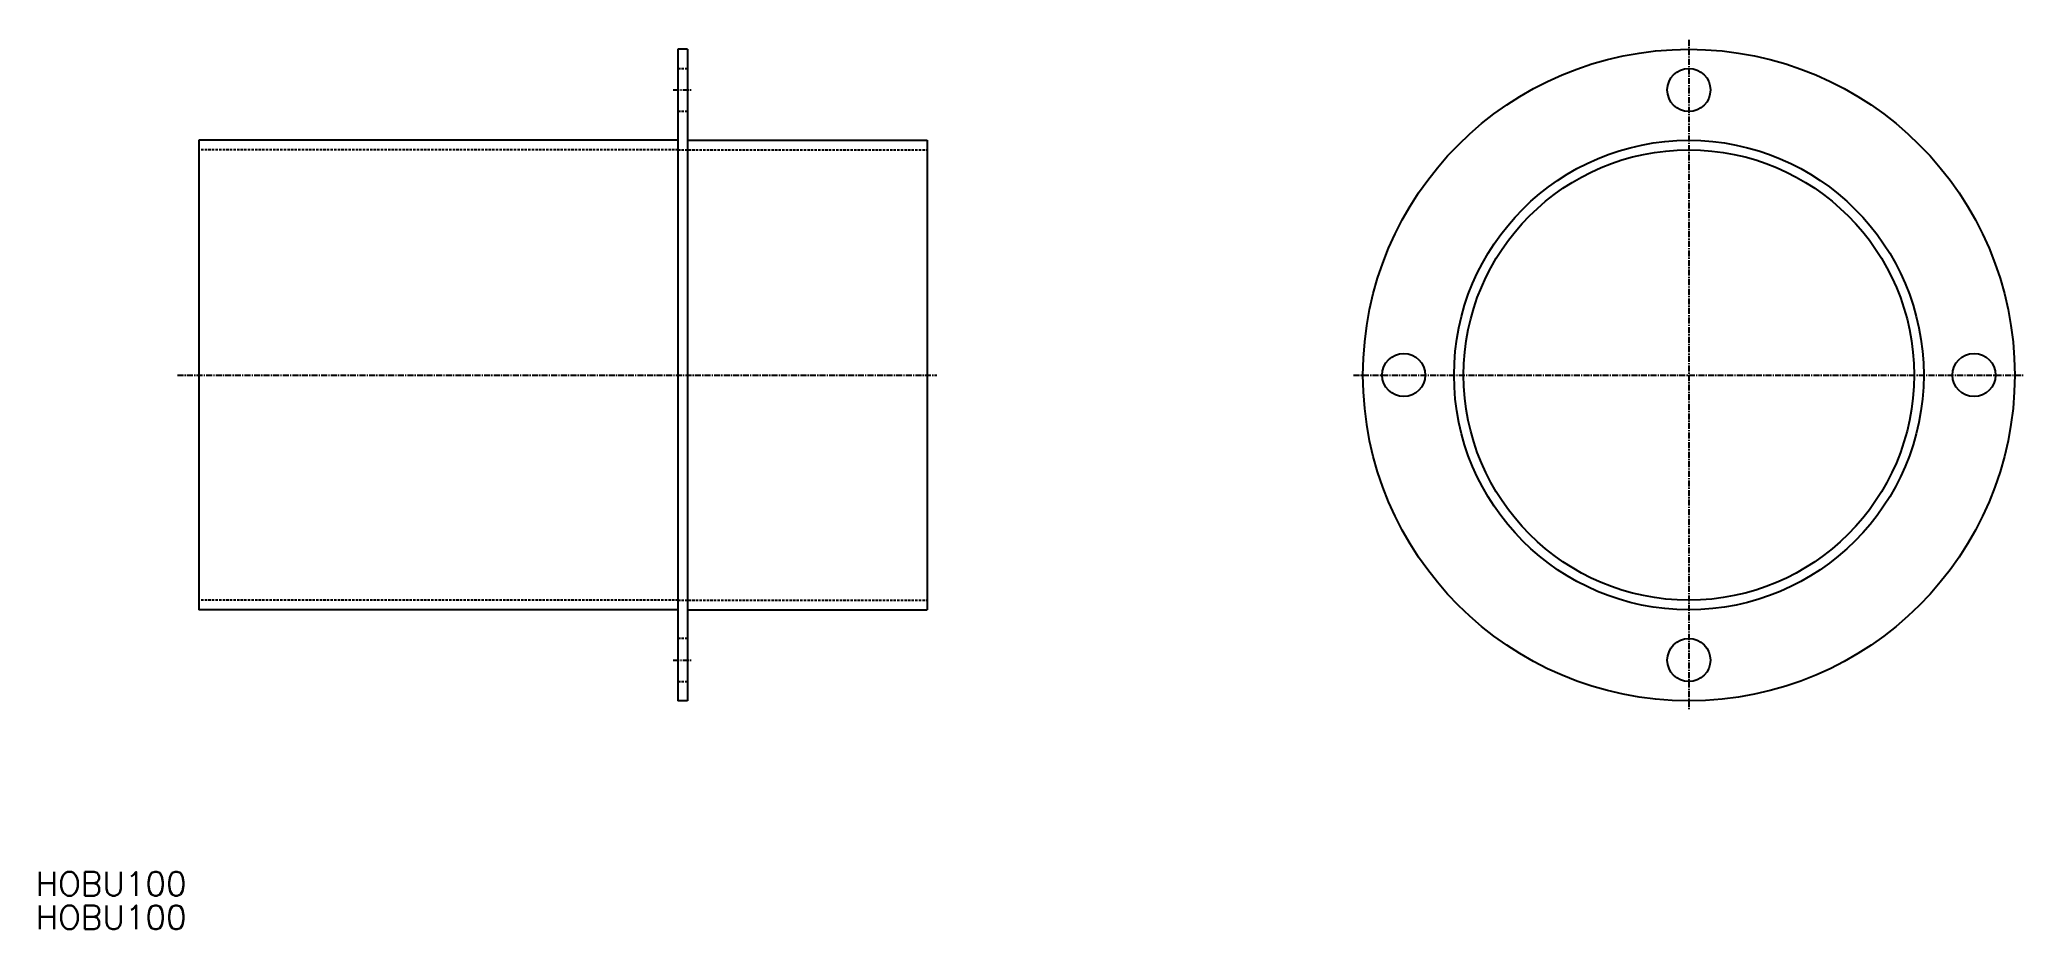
# Model space of a CAD drawing. Extents: x 64 to 478, y 52 to 238.
import ezdxf
from ezdxf.enums import TextEntityAlignment as Align

# ---------------------------------------------------------------- set-up
doc = ezdxf.new("R2010")
doc.units = 0
doc.linetypes.add('CENTER', pattern=[2, 1.25, -0.25, 0.25, -0.25])
doc.linetypes.add('DASHED', pattern=[0.75, 0.5, -0.25])
doc.layers.get('0').update_dxf_attribs({"linetype": 'CONTINUOUS'})
doc.layers.add('CENTER', color=1, linetype='CENTER')
doc.styles.get("Standard").update_dxf_attribs({"font": 'txt.shx', "bigfont": 'extfont.shx'})

msp = doc.modelspace()

# ---------------------------------------------------------------- linework, layer by layer
at = {"color": 7, "linetype": 'CONTINUOUS'}
for p, q in [((197.37, 236.06), (197.37, 100.06)), ((199.37, 236.06), (197.37, 236.06)), ((199.37, 236.06), (199.37, 100.06)), ((97.37, 217.06), (97.37, 119.06)), ((197.37, 217.06), (97.37, 217.06)), ((199.37, 217.06), (249.37, 217.06)), ((249.37, 217.06), (249.37, 119.06)), ((197.37, 119.06), (97.37, 119.06)), ((199.37, 119.06), (249.37, 119.06)), ((199.37, 100.06), (197.37, 100.06))]:
    msp.add_line(p, q, dxfattribs=at)
at = {"color": 3, "linetype": 'DASHED'}
for p, q in [((197.37, 232.06), (199.37, 232.06)), ((199.37, 223.06), (197.37, 223.06)), ((197.37, 215.06), (97.37, 215.06)), ((197.37, 215.06), (249.37, 215.06)), ((197.37, 121.06), (97.37, 121.06)), ((197.37, 121.06), (249.37, 121.06)), ((199.37, 113.06), (197.37, 113.06)), ((197.37, 104.06), (199.37, 104.06))]:
    msp.add_line(p, q, dxfattribs=at)
at = {"color": 7, "linetype": 'CONTINUOUS'}
for centre, radius in [((408.32, 168.06), 68), ((408.32, 227.56), 4.5), ((408.32, 168.06), 49), ((408.32, 168.06), 47), ((348.82, 168.06), 4.5), ((467.82, 168.06), 4.5), ((408.32, 108.56), 4.5)]:
    msp.add_circle(centre, radius, dxfattribs=at)
at = {"layer": 'CENTER', "color": 1, "linetype": 'CENTER'}
for p, q in [((408.32, 238.06), (408.32, 98.06)), ((196.37, 227.56), (200.37, 227.56)), ((92.92, 168.06), (251.37, 168.06)), ((338.32, 168.06), (478.32, 168.06)), ((196.37, 108.56), (200.37, 108.56))]:
    msp.add_line(p, q, dxfattribs=at)

# ---------------------------------------------------------------- texts
at = {"color": 7, "linetype": 'CONTINUOUS'}
for p in [(63.33, 61.86), (63.33, 54.86)]:
    msp.add_text('HOBU100', height=5, dxfattribs=at).set_placement(p, align=Align.MIDDLE_LEFT)

doc.saveas('drawing.dxf')
